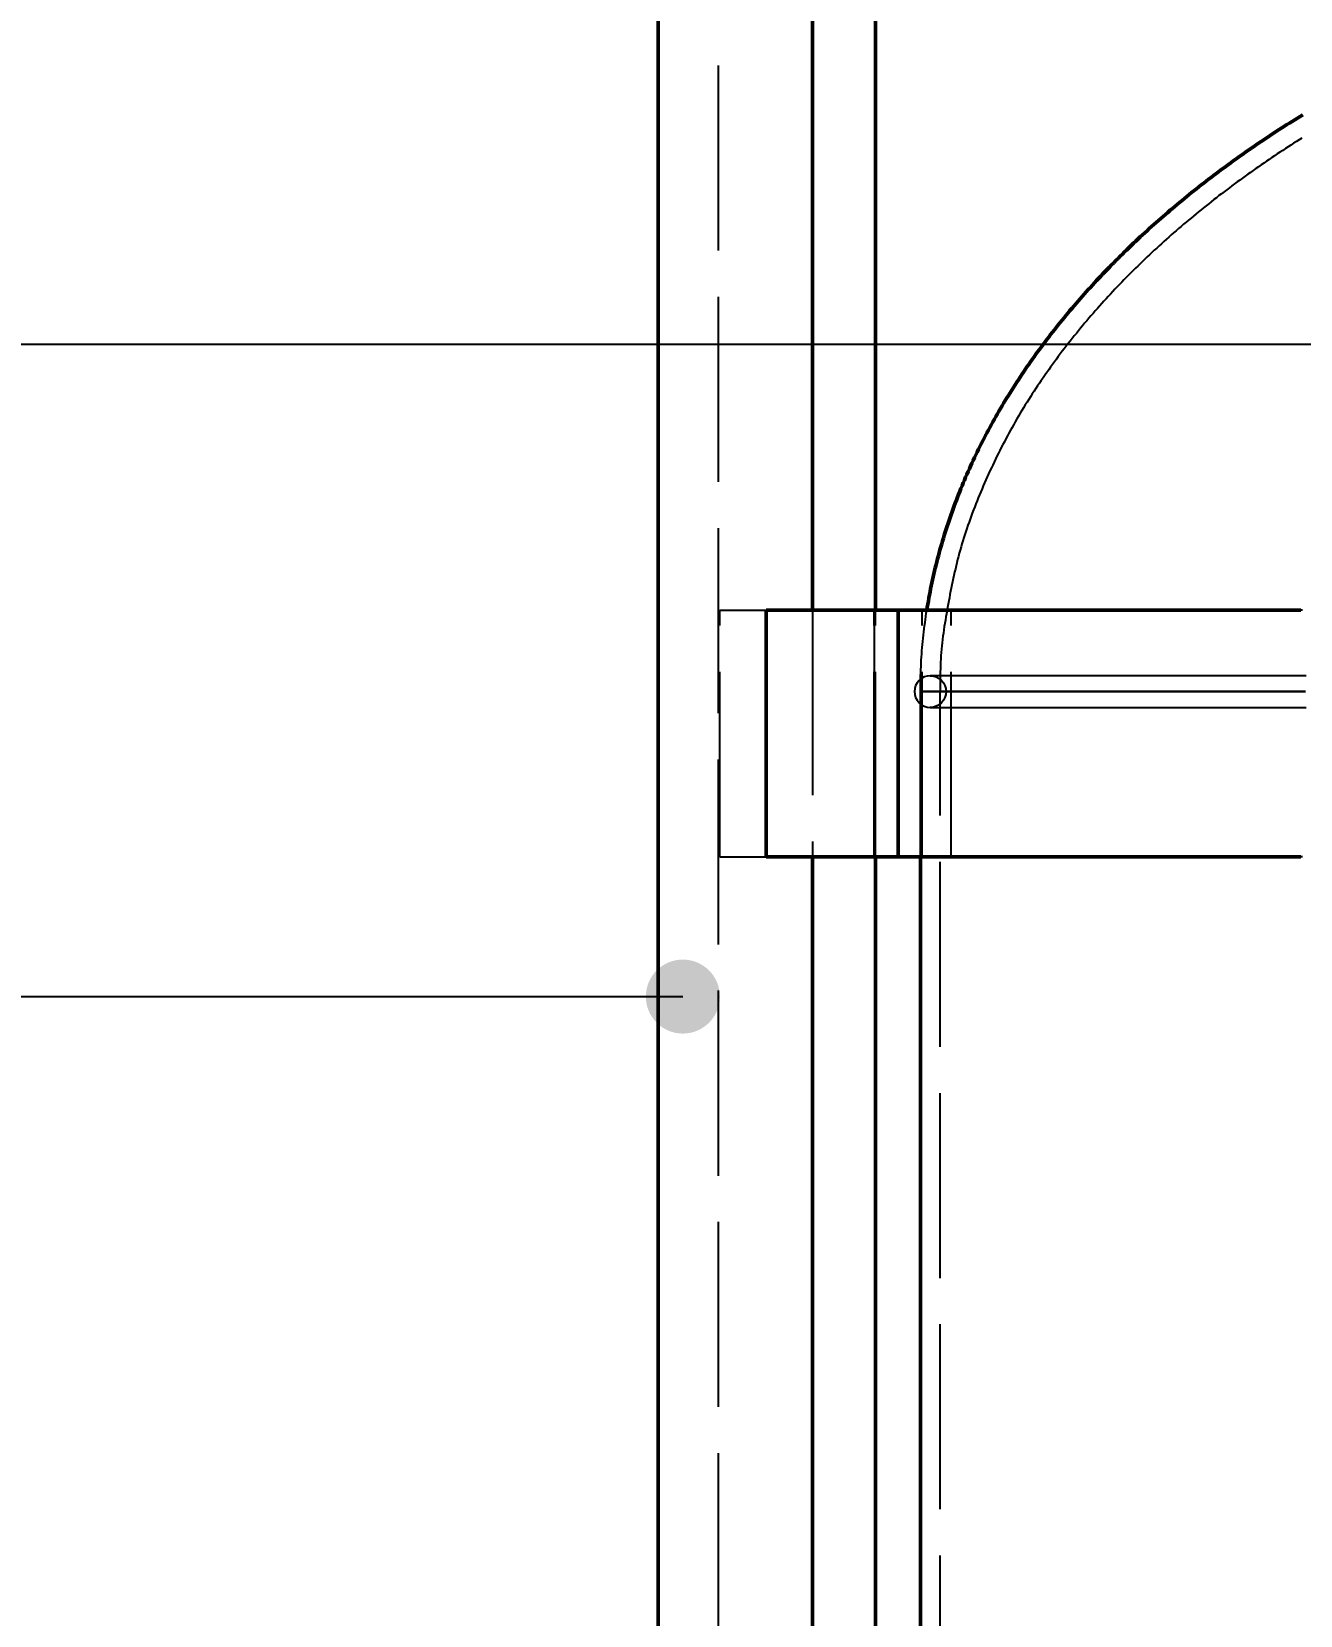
# Model space of a CAD drawing. Header units: millimetres. Extents: x 0 to 594, y 0 to 420.
# Drawn here: x 61.59 to 82.16, y 329.32 to 355 of the extents above; entities that cross this region are included whole.
import ezdxf

# ---------------------------------------------------------------- set-up
doc = ezdxf.new("R2010")
doc.units = ezdxf.units.MM
doc.linetypes.add('ISO02-TRAZOS', pattern=[3.75, 3, -0.75])
for name, color, linetype, lineweight in [('01-VISIBLE', 7, 'CONTINUOUS', 50), ('02-OCULTA', 4, 'ISO02-TRAZOS', 25), ('04-COTA', 3, 'CONTINUOUS', 25), ('08-FINA', 5, 'CONTINUOUS', 25)]:
    doc.layers.add(name, color=color, linetype=linetype, lineweight=lineweight)
doc.styles.add('ISO3098', font='isocpeur.ttf')
doc.dimstyles.new('FLAMA-ISO', dxfattribs={"dimtxt": 3.5, "dimasz": 3, "dimexe": 2, "dimexo": 1, "dimgap": 1, "dimtad": 1, "dimdec": 1, "dimtxsty": 'ISO3098', "dimcen": 2.5, "dimclrd": 3, "dimclre": 3, "dimclrt": 3, "dimazin": 3, "dimtfac": 1, "dimtmove": 0, "dimatfit": 3, "dimlwd": 25, "dimlwe": 25})

msp = doc.modelspace()

# ---------------------------------------------------------------- hatches: boundary and pattern name
at = {"layer": '08-FINA'}
h = msp.add_hatch(color=7, dxfattribs=at)
h.dxf.hatch_style = 1
edge = h.paths.add_edge_path()
edge.add_arc((72.15, 339.354), 0.6, 0, 360)

# ---------------------------------------------------------------- linework, layer by layer
at = {"layer": '01-VISIBLE'}
for p, q in [((75.27, 345.62), (75.27, 360.699)), ((71.75, 357.758), (71.75, 313.7)), ((74.25, 357.758), (74.25, 345.62)), ((73.5, 345.62), (75.639, 345.62)), ((73.5, 341.62), (73.5, 345.62)), ((75.639, 341.62), (75.639, 345.62)), ((73.5, 341.62), (75.639, 341.62)), ((74.25, 341.62), (74.25, 313.7)), ((75.27, 300.256), (75.27, 341.62)), ((76, 291.74), (76, 341.62))]:
    msp.add_line(p, q, dxfattribs=at)
for points in [[(76.104, 345.62), (76.112, 345.669), (76.12, 345.719), (76.129, 345.768), (76.138, 345.817), (76.147, 345.866), (76.156, 345.915), (76.166, 345.965), (76.176, 346.014), (76.186, 346.062), (76.197, 346.111), (76.208, 346.16), (76.219, 346.209), (76.23, 346.258), (76.242, 346.306), (76.254, 346.355), (76.266, 346.403), (76.278, 346.452), (76.291, 346.5), (76.304, 346.548), (76.317, 346.597), (76.331, 346.645), (76.345, 346.693), (76.359, 346.741), (76.373, 346.789), (76.388, 346.837), (76.402, 346.884), (76.418, 346.932), (76.433, 346.98), (76.449, 347.027), (76.464, 347.074), (76.481, 347.122), (76.497, 347.169), (76.514, 347.216), (76.531, 347.263), (76.548, 347.31), (76.565, 347.357), (76.583, 347.404), (76.601, 347.45), (76.619, 347.497), (76.637, 347.544), (76.656, 347.59), (76.675, 347.636), (76.694, 347.682), (76.714, 347.728), (76.733, 347.774), (76.753, 347.82), (76.773, 347.866), (76.794, 347.912), (76.814, 347.957), (76.835, 348.003), (76.856, 348.048), (76.877, 348.093), (76.899, 348.139), (76.921, 348.184), (76.942, 348.229), (76.965, 348.273), (76.987, 348.318), (77.01, 348.363), (77.033, 348.407), (77.056, 348.452), (77.079, 348.496), (77.102, 348.54), (77.126, 348.584), (77.15, 348.628), (77.174, 348.672), (77.199, 348.715), (77.223, 348.759), (77.248, 348.802), (77.273, 348.846), (77.298, 348.889), (77.324, 348.932), (77.349, 348.975), (77.375, 349.018), (77.401, 349.06), (77.427, 349.103), (77.454, 349.145), (77.48, 349.188), (77.507, 349.23), (77.534, 349.272), (77.561, 349.314), (77.588, 349.356), (77.616, 349.398), (77.644, 349.439), (77.672, 349.481), (77.7, 349.522), (77.728, 349.563), (77.756, 349.605), (77.785, 349.646), (77.814, 349.686), (77.843, 349.727), (77.872, 349.768), (77.901, 349.808), (77.931, 349.849), (77.961, 349.889), (77.99, 349.929), (78.02, 349.969), (78.051, 350.009), (78.081, 350.049), (78.111, 350.088), (78.142, 350.128), (78.173, 350.167), (78.204, 350.206), (78.235, 350.246), (78.266, 350.285), (78.298, 350.323), (78.329, 350.362), (78.361, 350.401), (78.393, 350.439), (78.425, 350.477), (78.458, 350.516), (78.49, 350.554), (78.523, 350.592), (78.555, 350.63), (78.588, 350.667), (78.621, 350.705), (78.654, 350.742), (78.688, 350.78), (78.721, 350.817), (78.755, 350.854), (78.788, 350.891), (78.822, 350.927), (78.856, 350.964), (78.89, 351.001), (78.925, 351.037), (78.959, 351.073), (78.994, 351.11), (79.028, 351.146), (79.063, 351.181), (79.098, 351.217), (79.133, 351.253), (79.168, 351.288), (79.204, 351.324), (79.239, 351.359), (79.275, 351.394), (79.31, 351.429), (79.346, 351.464), (79.382, 351.499), (79.418, 351.533), (79.454, 351.568), (79.491, 351.602), (79.527, 351.637), (79.564, 351.671), (79.6, 351.705), (79.637, 351.739), (79.674, 351.772), (79.711, 351.806), (79.748, 351.839), (79.785, 351.873), (79.823, 351.906), (79.86, 351.939), (79.898, 351.972), (79.936, 352.005), (79.973, 352.038), (80.011, 352.07), (80.049, 352.103), (80.087, 352.135), (80.126, 352.167), (80.164, 352.2), (80.202, 352.232), (80.241, 352.263), (80.28, 352.295), (80.318, 352.327), (80.357, 352.358), (80.396, 352.39), (80.435, 352.421), (80.474, 352.452), (80.513, 352.483), (80.553, 352.514), (80.592, 352.545), (80.632, 352.575), (80.671, 352.606), (80.711, 352.636), (80.751, 352.667), (80.791, 352.697), (80.831, 352.727), (80.871, 352.757), (80.911, 352.786), (80.951, 352.816), (80.992, 352.846), (81.032, 352.875), (81.072, 352.904), (81.113, 352.934), (81.154, 352.963), (81.195, 352.992), (81.235, 353.021), (81.276, 353.049), (81.317, 353.078), (81.358, 353.106), (81.4, 353.135), (81.441, 353.163), (81.482, 353.191), (81.524, 353.219), (81.565, 353.247), (81.607, 353.275), (81.648, 353.302), (81.69, 353.33), (81.732, 353.357), (81.774, 353.385), (81.816, 353.412), (81.858, 353.439), (81.9, 353.466), (81.942, 353.493), (81.984, 353.519), (82.027, 353.546), (82.069, 353.573), (82.112, 353.599), (82.154, 353.625), (82.197, 353.651)], [(75.639, 345.62), (75.69, 345.62), (75.74, 345.62), (75.79, 345.62), (75.84, 345.62), (75.89, 345.62), (75.941, 345.62), (75.991, 345.62), (76.041, 345.62), (76.091, 345.62), (76.141, 345.62), (76.192, 345.62), (76.242, 345.62), (76.292, 345.62), (76.342, 345.62), (76.393, 345.62), (76.443, 345.62), (76.493, 345.62), (76.543, 345.62), (76.593, 345.62), (76.644, 345.62), (76.694, 345.62), (76.744, 345.62), (76.794, 345.62), (76.844, 345.62), (76.895, 345.62), (76.945, 345.62), (76.995, 345.62), (77.045, 345.62), (77.096, 345.62), (77.146, 345.62), (77.196, 345.62), (77.246, 345.62), (77.296, 345.62), (77.347, 345.62), (77.397, 345.62), (77.447, 345.62), (77.497, 345.62), (77.547, 345.62), (77.598, 345.62), (77.648, 345.62), (77.698, 345.62), (77.748, 345.62), (77.799, 345.62), (77.849, 345.62), (77.899, 345.62), (77.949, 345.62), (77.999, 345.62), (78.05, 345.62), (78.1, 345.62), (78.15, 345.62), (78.2, 345.62), (78.25, 345.62), (78.301, 345.62), (78.351, 345.62), (78.401, 345.62), (78.451, 345.62), (78.502, 345.62), (78.552, 345.62), (78.602, 345.62), (78.652, 345.62), (78.702, 345.62), (78.753, 345.62), (78.803, 345.62), (78.853, 345.62), (78.903, 345.62), (78.953, 345.62), (79.004, 345.62), (79.054, 345.62), (79.104, 345.62), (79.154, 345.62), (79.205, 345.62), (79.255, 345.62), (79.305, 345.62), (79.355, 345.62), (79.405, 345.62), (79.456, 345.62), (79.506, 345.62), (79.556, 345.62), (79.606, 345.62), (79.657, 345.62), (79.707, 345.62), (79.757, 345.62), (79.807, 345.62), (79.857, 345.62), (79.908, 345.62), (79.958, 345.62), (80.008, 345.62), (80.058, 345.62), (80.108, 345.62), (80.159, 345.62), (80.209, 345.62), (80.259, 345.62), (80.309, 345.62), (80.36, 345.62), (80.41, 345.62), (80.46, 345.62), (80.51, 345.62), (80.56, 345.62), (80.611, 345.62), (80.661, 345.62), (80.711, 345.62), (80.761, 345.62), (80.811, 345.62), (80.862, 345.62), (80.912, 345.62), (80.962, 345.62), (81.012, 345.62), (81.063, 345.62), (81.113, 345.62), (81.163, 345.62), (81.213, 345.62), (81.263, 345.62), (81.314, 345.62), (81.364, 345.62), (81.414, 345.62), (81.464, 345.62), (81.514, 345.62), (81.565, 345.62), (81.615, 345.62), (81.665, 345.62), (81.715, 345.62), (81.766, 345.62), (81.816, 345.62), (81.866, 345.62), (81.916, 345.62), (81.966, 345.62), (82.017, 345.62), (82.067, 345.62), (82.117, 345.62), (82.167, 345.62)], [(75.639, 341.62), (75.69, 341.62), (75.74, 341.62), (75.79, 341.62), (75.84, 341.62), (75.89, 341.62), (75.941, 341.62), (75.991, 341.62), (76.041, 341.62), (76.091, 341.62), (76.142, 341.62), (76.192, 341.62), (76.242, 341.62), (76.292, 341.62), (76.342, 341.62), (76.393, 341.62), (76.443, 341.62), (76.493, 341.62), (76.543, 341.62), (76.594, 341.62), (76.644, 341.62), (76.694, 341.62), (76.744, 341.62), (76.795, 341.62), (76.845, 341.62), (76.895, 341.62), (76.945, 341.62), (76.995, 341.62), (77.046, 341.62), (77.096, 341.62), (77.146, 341.62), (77.196, 341.62), (77.247, 341.62), (77.297, 341.62), (77.347, 341.62), (77.397, 341.62), (77.447, 341.62), (77.498, 341.62), (77.548, 341.62), (77.598, 341.62), (77.648, 341.62), (77.699, 341.62), (77.749, 341.62), (77.799, 341.62), (77.849, 341.62), (77.9, 341.62), (77.95, 341.62), (78, 341.62), (78.05, 341.62), (78.1, 341.62), (78.151, 341.62), (78.201, 341.62), (78.251, 341.62), (78.301, 341.62), (78.352, 341.62), (78.402, 341.62), (78.452, 341.62), (78.502, 341.62), (78.552, 341.62), (78.603, 341.62), (78.653, 341.62), (78.703, 341.62), (78.753, 341.62), (78.804, 341.62), (78.854, 341.62), (78.904, 341.62), (78.954, 341.62), (79.005, 341.62), (79.055, 341.62), (79.105, 341.62), (79.155, 341.62), (79.205, 341.62), (79.256, 341.62), (79.306, 341.62), (79.356, 341.62), (79.406, 341.62), (79.457, 341.62), (79.507, 341.62), (79.557, 341.62), (79.607, 341.62), (79.657, 341.62), (79.708, 341.62), (79.758, 341.62), (79.808, 341.62), (79.858, 341.62), (79.909, 341.62), (79.959, 341.62), (80.009, 341.62), (80.059, 341.62), (80.11, 341.62), (80.16, 341.62), (80.21, 341.62), (80.26, 341.62), (80.31, 341.62), (80.361, 341.62), (80.411, 341.62), (80.461, 341.62), (80.511, 341.62), (80.562, 341.62), (80.612, 341.62), (80.662, 341.62), (80.712, 341.62), (80.762, 341.62), (80.813, 341.62), (80.863, 341.62), (80.913, 341.62), (80.963, 341.62), (81.014, 341.62), (81.064, 341.62), (81.114, 341.62), (81.164, 341.62), (81.215, 341.62), (81.265, 341.62), (81.315, 341.62), (81.365, 341.62), (81.415, 341.62), (81.466, 341.62), (81.516, 341.62), (81.566, 341.62), (81.616, 341.62), (81.667, 341.62), (81.717, 341.62), (81.767, 341.62), (81.817, 341.62), (81.867, 341.62), (81.918, 341.62), (81.968, 341.62), (82.018, 341.62), (82.068, 341.62), (82.119, 341.62), (82.169, 341.62)]]:
    msp.add_lwpolyline(points, dxfattribs=at)
at = {"layer": '02-OCULTA'}
for p, q in [((72.73, 287.7), (72.73, 361.398)), ((72.75, 345.62), (75.25, 345.62)), ((72.75, 345.62), (73.5, 345.62)), ((72.75, 341.62), (72.75, 345.62)), ((72.75, 341.62), (72.75, 345.62)), ((73.5, 341.62), (73.5, 345.62)), ((74.25, 345.62), (74.25, 341.62)), ((75.25, 345.62), (75.639, 345.62)), ((75.25, 345.62), (75.25, 341.62)), ((75.25, 341.62), (75.25, 345.62)), ((75.27, 341.62), (75.27, 345.62)), ((75.639, 341.62), (75.639, 345.62)), ((76.03, 341.62), (76.03, 345.62)), ((76.03, 341.62), (76.03, 345.62)), ((76.03, 345.62), (76.5, 345.62)), ((76.03, 345.62), (76.5, 345.62)), ((76.5, 341.62), (76.5, 345.62)), ((76.5, 341.62), (76.5, 345.62)), ((76, 341.62), (76, 344.3)), ((76.32, 267.29), (76.32, 344.3)), ((72.75, 341.62), (75.25, 341.62)), ((72.75, 341.62), (73.5, 341.62)), ((75.25, 341.62), (75.639, 341.62)), ((76.03, 341.62), (76.5, 341.62)), ((76.03, 341.62), (76.5, 341.62))]:
    msp.add_line(p, q, dxfattribs=at)
for points in [[(82.184, 353.275), (82.139, 353.247), (82.095, 353.219), (82.05, 353.19), (82.006, 353.162), (81.961, 353.133), (81.917, 353.104), (81.873, 353.075), (81.829, 353.046), (81.785, 353.017), (81.741, 352.988), (81.697, 352.958), (81.653, 352.929), (81.61, 352.899), (81.566, 352.869), (81.522, 352.839), (81.479, 352.809), (81.436, 352.779), (81.393, 352.748), (81.35, 352.718), (81.307, 352.687), (81.264, 352.656), (81.221, 352.625), (81.178, 352.594), (81.136, 352.563), (81.093, 352.532), (81.051, 352.5), (81.008, 352.469), (80.966, 352.437), (80.924, 352.405), (80.882, 352.373), (80.84, 352.341), (80.798, 352.308), (80.757, 352.276), (80.715, 352.243), (80.674, 352.211), (80.632, 352.178), (80.591, 352.145), (80.55, 352.112), (80.509, 352.078), (80.468, 352.045), (80.427, 352.011), (80.387, 351.978), (80.346, 351.944), (80.306, 351.91), (80.265, 351.876), (80.225, 351.841), (80.185, 351.807), (80.145, 351.772), (80.105, 351.738), (80.066, 351.703), (80.026, 351.668), (79.987, 351.633), (79.947, 351.597), (79.908, 351.562), (79.869, 351.527), (79.83, 351.491), (79.791, 351.455), (79.753, 351.419), (79.714, 351.383), (79.676, 351.347), (79.638, 351.31), (79.599, 351.274), (79.561, 351.237), (79.524, 351.2), (79.486, 351.163), (79.448, 351.126), (79.411, 351.089), (79.374, 351.051), (79.337, 351.013), (79.3, 350.976), (79.263, 350.938), (79.226, 350.9), (79.19, 350.862), (79.154, 350.823), (79.117, 350.785), (79.081, 350.746), (79.046, 350.707), (79.01, 350.668), (78.974, 350.629), (78.939, 350.59), (78.904, 350.551), (78.869, 350.511), (78.834, 350.472), (78.799, 350.432), (78.765, 350.392), (78.73, 350.352), (78.696, 350.311), (78.662, 350.271), (78.628, 350.231), (78.594, 350.19), (78.561, 350.149), (78.528, 350.108), (78.494, 350.067), (78.462, 350.026), (78.429, 349.984), (78.396, 349.943), (78.364, 349.901), (78.331, 349.859), (78.299, 349.817), (78.268, 349.775), (78.236, 349.733), (78.205, 349.69), (78.173, 349.648), (78.142, 349.605), (78.111, 349.562), (78.081, 349.519), (78.05, 349.476), (78.02, 349.433), (77.99, 349.389), (77.96, 349.346), (77.93, 349.302), (77.901, 349.258), (77.872, 349.214), (77.843, 349.17), (77.814, 349.126), (77.786, 349.081), (77.757, 349.037), (77.729, 348.992), (77.701, 348.947), (77.674, 348.902), (77.646, 348.857), (77.619, 348.812), (77.592, 348.766), (77.565, 348.721), (77.539, 348.675), (77.513, 348.629), (77.487, 348.583), (77.461, 348.537), (77.436, 348.491), (77.41, 348.444), (77.385, 348.398), (77.361, 348.351), (77.336, 348.304), (77.312, 348.257), (77.288, 348.21), (77.264, 348.163), (77.241, 348.116), (77.218, 348.068), (77.195, 348.021), (77.172, 347.973), (77.15, 347.925), (77.127, 347.877), (77.106, 347.829), (77.084, 347.781), (77.062, 347.733), (77.041, 347.685), (77.02, 347.636), (76.999, 347.588), (76.979, 347.539), (76.958, 347.49), (76.938, 347.441), (76.919, 347.392), (76.899, 347.343), (76.88, 347.294), (76.861, 347.245), (76.842, 347.195), (76.824, 347.146), (76.806, 347.096), (76.788, 347.046), (76.771, 346.996), (76.754, 346.946), (76.737, 346.896), (76.721, 346.846), (76.705, 346.796), (76.689, 346.745), (76.674, 346.695), (76.659, 346.644), (76.645, 346.593), (76.631, 346.542), (76.617, 346.491), (76.604, 346.44), (76.592, 346.389), (76.579, 346.337), (76.567, 346.286), (76.555, 346.235), (76.543, 346.183), (76.532, 346.132), (76.521, 346.08), (76.51, 346.028), (76.5, 345.976), (76.49, 345.925), (76.48, 345.873), (76.47, 345.821), (76.46, 345.769), (76.451, 345.717), (76.442, 345.665), (76.432, 345.613), (76.423, 345.561), (76.414, 345.509), (76.405, 345.457), (76.396, 345.405), (76.388, 345.353), (76.379, 345.3), (76.372, 345.248), (76.364, 345.196), (76.357, 345.144), (76.351, 345.091), (76.345, 345.039), (76.34, 344.986), (76.336, 344.933), (76.332, 344.881), (76.329, 344.828), (76.327, 344.775), (76.325, 344.722), (76.324, 344.67), (76.323, 344.617), (76.322, 344.564), (76.321, 344.511), (76.321, 344.458), (76.321, 344.406), (76.32, 344.353), (76.32, 344.3)], [(82.193, 345.62), (82.094, 345.62), (81.995, 345.62), (81.895, 345.62), (81.796, 345.62), (81.697, 345.62), (81.598, 345.62), (81.498, 345.62), (81.399, 345.62), (81.3, 345.62), (81.2, 345.62), (81.101, 345.62), (81.002, 345.62), (80.902, 345.62), (80.803, 345.62), (80.704, 345.62), (80.604, 345.62), (80.505, 345.62), (80.406, 345.62), (80.307, 345.62), (80.207, 345.62), (80.108, 345.62), (80.009, 345.62), (79.909, 345.62), (79.81, 345.62), (79.711, 345.62), (79.611, 345.62), (79.512, 345.62), (79.413, 345.62), (79.314, 345.62), (79.214, 345.62), (79.115, 345.62), (79.016, 345.62), (78.916, 345.62), (78.817, 345.62), (78.718, 345.62), (78.618, 345.62), (78.519, 345.62), (78.42, 345.62), (78.32, 345.62), (78.221, 345.62), (78.122, 345.62), (78.023, 345.62), (77.923, 345.62), (77.824, 345.62), (77.725, 345.62), (77.625, 345.62), (77.526, 345.62), (77.427, 345.62), (77.327, 345.62), (77.228, 345.62), (77.129, 345.62), (77.03, 345.62), (76.93, 345.62), (76.831, 345.62), (76.732, 345.62), (76.632, 345.62), (76.533, 345.62), (76.434, 345.62), (76.334, 345.62), (76.235, 345.62), (76.136, 345.62), (76.037, 345.62), (75.937, 345.62), (75.838, 345.62), (75.739, 345.62), (75.639, 345.62)], [(76, 344.3), (76, 344.351), (76, 344.402), (76.001, 344.453), (76.002, 344.504), (76.004, 344.555), (76.005, 344.606), (76.007, 344.657), (76.01, 344.708), (76.012, 344.759), (76.015, 344.809), (76.018, 344.86), (76.022, 344.911), (76.026, 344.962), (76.03, 345.013), (76.035, 345.064), (76.039, 345.114), (76.044, 345.165), (76.05, 345.216), (76.056, 345.266), (76.062, 345.317), (76.068, 345.368), (76.075, 345.418), (76.081, 345.469), (76.089, 345.519), (76.096, 345.57), (76.104, 345.62)], [(76.03, 345.62), (76.127, 345.62), (76.225, 345.62), (76.322, 345.62), (76.419, 345.62), (76.517, 345.62), (76.614, 345.62), (76.712, 345.62), (76.809, 345.62), (76.906, 345.62), (77.004, 345.62), (77.101, 345.62), (77.198, 345.62), (77.296, 345.62), (77.393, 345.62), (77.49, 345.62), (77.588, 345.62), (77.685, 345.62), (77.782, 345.62), (77.88, 345.62), (77.977, 345.62), (78.074, 345.62), (78.172, 345.62), (78.269, 345.62), (78.366, 345.62), (78.464, 345.62), (78.561, 345.62), (78.659, 345.62), (78.756, 345.62), (78.853, 345.62), (78.951, 345.62), (79.048, 345.62), (79.145, 345.62), (79.243, 345.62), (79.34, 345.62), (79.437, 345.62), (79.535, 345.62), (79.632, 345.62), (79.729, 345.62), (79.827, 345.62), (79.924, 345.62), (80.021, 345.62), (80.119, 345.62), (80.216, 345.62), (80.313, 345.62), (80.411, 345.62), (80.508, 345.62), (80.606, 345.62), (80.703, 345.62), (80.8, 345.62), (80.898, 345.62), (80.995, 345.62), (81.092, 345.62), (81.19, 345.62), (81.287, 345.62), (81.384, 345.62), (81.482, 345.62), (81.579, 345.62), (81.676, 345.62), (81.774, 345.62), (81.871, 345.62), (81.968, 345.62), (82.066, 345.62), (82.163, 345.62)], [(82.163, 345.62), (82.066, 345.62), (81.968, 345.62), (81.871, 345.62), (81.774, 345.62), (81.676, 345.62), (81.579, 345.62), (81.482, 345.62), (81.384, 345.62), (81.287, 345.62), (81.19, 345.62), (81.092, 345.62), (80.995, 345.62), (80.898, 345.62), (80.8, 345.62), (80.703, 345.62), (80.606, 345.62), (80.508, 345.62), (80.411, 345.62), (80.313, 345.62), (80.216, 345.62), (80.119, 345.62), (80.021, 345.62), (79.924, 345.62), (79.827, 345.62), (79.729, 345.62), (79.632, 345.62), (79.535, 345.62), (79.437, 345.62), (79.34, 345.62), (79.243, 345.62), (79.145, 345.62), (79.048, 345.62), (78.951, 345.62), (78.853, 345.62), (78.756, 345.62), (78.659, 345.62), (78.561, 345.62), (78.464, 345.62), (78.366, 345.62), (78.269, 345.62), (78.172, 345.62), (78.074, 345.62), (77.977, 345.62), (77.88, 345.62), (77.782, 345.62), (77.685, 345.62), (77.588, 345.62), (77.49, 345.62), (77.393, 345.62), (77.296, 345.62), (77.198, 345.62), (77.101, 345.62), (77.004, 345.62), (76.906, 345.62), (76.809, 345.62), (76.712, 345.62), (76.614, 345.62), (76.517, 345.62), (76.419, 345.62), (76.322, 345.62), (76.225, 345.62), (76.127, 345.62), (76.03, 345.62)], [(76.16, 344.556), (76.11, 344.551), (76.062, 344.537), (76.018, 344.513), (75.979, 344.481), (75.947, 344.442), (75.923, 344.398), (75.909, 344.35), (75.904, 344.3)], [(82.252, 344.556), (82.155, 344.556), (82.059, 344.556), (81.962, 344.556), (81.865, 344.556), (81.769, 344.556), (81.672, 344.556), (81.575, 344.556), (81.478, 344.556), (81.382, 344.556), (81.285, 344.556), (81.188, 344.556), (81.092, 344.556), (80.995, 344.556), (80.898, 344.556), (80.802, 344.556), (80.705, 344.556), (80.608, 344.556), (80.511, 344.556), (80.415, 344.556), (80.318, 344.556), (80.221, 344.556), (80.125, 344.556), (80.028, 344.556), (79.931, 344.556), (79.835, 344.556), (79.738, 344.556), (79.641, 344.556), (79.544, 344.556), (79.448, 344.556), (79.351, 344.556), (79.254, 344.556), (79.158, 344.556), (79.061, 344.556), (78.964, 344.556), (78.868, 344.556), (78.771, 344.556), (78.674, 344.556), (78.578, 344.556), (78.481, 344.556), (78.384, 344.556), (78.287, 344.556), (78.191, 344.556), (78.094, 344.556), (77.997, 344.556), (77.901, 344.556), (77.804, 344.556), (77.707, 344.556), (77.611, 344.556), (77.514, 344.556), (77.417, 344.556), (77.32, 344.556), (77.224, 344.556), (77.127, 344.556), (77.03, 344.556), (76.934, 344.556), (76.837, 344.556), (76.74, 344.556), (76.643, 344.556), (76.547, 344.556), (76.45, 344.556), (76.353, 344.556), (76.257, 344.556), (76.16, 344.556)], [(82.252, 344.556), (82.155, 344.556), (82.059, 344.556), (81.962, 344.556), (81.865, 344.556), (81.769, 344.556), (81.672, 344.556), (81.575, 344.556), (81.478, 344.556), (81.382, 344.556), (81.285, 344.556), (81.188, 344.556), (81.092, 344.556), (80.995, 344.556), (80.898, 344.556), (80.802, 344.556), (80.705, 344.556), (80.608, 344.556), (80.511, 344.556), (80.415, 344.556), (80.318, 344.556), (80.221, 344.556), (80.125, 344.556), (80.028, 344.556), (79.931, 344.556), (79.835, 344.556), (79.738, 344.556), (79.641, 344.556), (79.544, 344.556), (79.448, 344.556), (79.351, 344.556), (79.254, 344.556), (79.158, 344.556), (79.061, 344.556), (78.964, 344.556), (78.868, 344.556), (78.771, 344.556), (78.674, 344.556), (78.578, 344.556), (78.481, 344.556), (78.384, 344.556), (78.287, 344.556), (78.191, 344.556), (78.094, 344.556), (77.997, 344.556), (77.901, 344.556), (77.804, 344.556), (77.707, 344.556), (77.611, 344.556), (77.514, 344.556), (77.417, 344.556), (77.32, 344.556), (77.224, 344.556), (77.127, 344.556), (77.03, 344.556), (76.934, 344.556), (76.837, 344.556), (76.74, 344.556), (76.643, 344.556), (76.547, 344.556), (76.45, 344.556), (76.353, 344.556), (76.257, 344.556), (76.16, 344.556)], [(76.16, 344.556), (76.21, 344.551), (76.258, 344.537), (76.302, 344.513), (76.341, 344.481), (76.373, 344.442), (76.397, 344.398), (76.411, 344.35), (76.416, 344.3), (76.411, 344.25), (76.397, 344.202), (76.373, 344.158), (76.341, 344.119), (76.302, 344.087), (76.258, 344.063), (76.21, 344.049), (76.16, 344.044)], [(75.904, 344.3), (75.909, 344.25), (75.923, 344.202), (75.947, 344.158), (75.979, 344.119), (76.018, 344.087), (76.062, 344.063), (76.11, 344.049), (76.16, 344.044)], [(82.24, 344.3), (82.142, 344.3), (82.045, 344.3), (81.948, 344.3), (81.85, 344.3), (81.752, 344.3), (81.655, 344.3), (81.558, 344.3), (81.46, 344.3), (81.362, 344.3), (81.265, 344.3), (81.168, 344.3), (81.07, 344.3), (80.972, 344.3), (80.875, 344.3), (80.778, 344.3), (80.68, 344.3), (80.582, 344.3), (80.485, 344.3), (80.387, 344.3), (80.29, 344.3), (80.192, 344.3), (80.095, 344.3), (79.998, 344.3), (79.9, 344.3), (79.802, 344.3), (79.705, 344.3), (79.608, 344.3), (79.51, 344.3), (79.412, 344.3), (79.315, 344.3), (79.218, 344.3), (79.12, 344.3), (79.023, 344.3), (78.925, 344.3), (78.828, 344.3), (78.73, 344.3), (78.632, 344.3), (78.535, 344.3), (78.438, 344.3), (78.34, 344.3), (78.242, 344.3), (78.145, 344.3), (78.047, 344.3), (77.95, 344.3), (77.852, 344.3), (77.755, 344.3), (77.657, 344.3), (77.56, 344.3), (77.463, 344.3), (77.365, 344.3), (77.267, 344.3), (77.17, 344.3), (77.072, 344.3), (76.975, 344.3), (76.877, 344.3), (76.78, 344.3), (76.683, 344.3), (76.585, 344.3), (76.487, 344.3), (76.39, 344.3), (76.293, 344.3), (76.195, 344.3), (76.097, 344.3), (76, 344.3)], [(76, 344.3), (76.097, 344.3), (76.195, 344.3), (76.293, 344.3), (76.39, 344.3), (76.487, 344.3), (76.585, 344.3), (76.683, 344.3), (76.78, 344.3), (76.877, 344.3), (76.975, 344.3), (77.072, 344.3), (77.17, 344.3), (77.267, 344.3), (77.365, 344.3), (77.463, 344.3), (77.56, 344.3), (77.657, 344.3), (77.755, 344.3), (77.852, 344.3), (77.95, 344.3), (78.047, 344.3), (78.145, 344.3), (78.242, 344.3), (78.34, 344.3), (78.438, 344.3), (78.535, 344.3), (78.632, 344.3), (78.73, 344.3), (78.828, 344.3), (78.925, 344.3), (79.023, 344.3), (79.12, 344.3), (79.218, 344.3), (79.315, 344.3), (79.412, 344.3), (79.51, 344.3), (79.608, 344.3), (79.705, 344.3), (79.802, 344.3), (79.9, 344.3), (79.998, 344.3), (80.095, 344.3), (80.192, 344.3), (80.29, 344.3), (80.387, 344.3), (80.485, 344.3), (80.582, 344.3), (80.68, 344.3), (80.778, 344.3), (80.875, 344.3), (80.972, 344.3), (81.07, 344.3), (81.168, 344.3), (81.265, 344.3), (81.362, 344.3), (81.46, 344.3), (81.558, 344.3), (81.655, 344.3), (81.752, 344.3), (81.85, 344.3), (81.948, 344.3), (82.045, 344.3), (82.142, 344.3), (82.24, 344.3)], [(82.24, 344.3), (82.142, 344.3), (82.045, 344.3), (81.948, 344.3), (81.85, 344.3), (81.752, 344.3), (81.655, 344.3), (81.558, 344.3), (81.46, 344.3), (81.362, 344.3), (81.265, 344.3), (81.168, 344.3), (81.07, 344.3), (80.972, 344.3), (80.875, 344.3), (80.778, 344.3), (80.68, 344.3), (80.582, 344.3), (80.485, 344.3), (80.387, 344.3), (80.29, 344.3), (80.192, 344.3), (80.095, 344.3), (79.998, 344.3), (79.9, 344.3), (79.802, 344.3), (79.705, 344.3), (79.608, 344.3), (79.51, 344.3), (79.412, 344.3), (79.315, 344.3), (79.218, 344.3), (79.12, 344.3), (79.023, 344.3), (78.925, 344.3), (78.828, 344.3), (78.73, 344.3), (78.632, 344.3), (78.535, 344.3), (78.438, 344.3), (78.34, 344.3), (78.242, 344.3), (78.145, 344.3), (78.047, 344.3), (77.95, 344.3), (77.852, 344.3), (77.755, 344.3), (77.657, 344.3), (77.56, 344.3), (77.463, 344.3), (77.365, 344.3), (77.267, 344.3), (77.17, 344.3), (77.072, 344.3), (76.975, 344.3), (76.877, 344.3), (76.78, 344.3), (76.683, 344.3), (76.585, 344.3), (76.487, 344.3), (76.39, 344.3), (76.293, 344.3), (76.195, 344.3), (76.097, 344.3), (76, 344.3)], [(76, 344.3), (76.097, 344.3), (76.195, 344.3), (76.293, 344.3), (76.39, 344.3), (76.487, 344.3), (76.585, 344.3), (76.683, 344.3), (76.78, 344.3), (76.877, 344.3), (76.975, 344.3), (77.072, 344.3), (77.17, 344.3), (77.267, 344.3), (77.365, 344.3), (77.463, 344.3), (77.56, 344.3), (77.657, 344.3), (77.755, 344.3), (77.852, 344.3), (77.95, 344.3), (78.047, 344.3), (78.145, 344.3), (78.242, 344.3), (78.34, 344.3), (78.438, 344.3), (78.535, 344.3), (78.632, 344.3), (78.73, 344.3), (78.828, 344.3), (78.925, 344.3), (79.023, 344.3), (79.12, 344.3), (79.218, 344.3), (79.315, 344.3), (79.412, 344.3), (79.51, 344.3), (79.608, 344.3), (79.705, 344.3), (79.802, 344.3), (79.9, 344.3), (79.998, 344.3), (80.095, 344.3), (80.192, 344.3), (80.29, 344.3), (80.387, 344.3), (80.485, 344.3), (80.582, 344.3), (80.68, 344.3), (80.778, 344.3), (80.875, 344.3), (80.972, 344.3), (81.07, 344.3), (81.168, 344.3), (81.265, 344.3), (81.362, 344.3), (81.46, 344.3), (81.558, 344.3), (81.655, 344.3), (81.752, 344.3), (81.85, 344.3), (81.948, 344.3), (82.045, 344.3), (82.142, 344.3), (82.24, 344.3)], [(82.17, 344.3), (82.074, 344.3), (81.978, 344.3), (81.882, 344.3), (81.786, 344.3), (81.69, 344.3), (81.594, 344.3), (81.499, 344.3), (81.403, 344.3), (81.307, 344.3), (81.211, 344.3), (81.115, 344.3), (81.019, 344.3), (80.923, 344.3), (80.827, 344.3), (80.731, 344.3), (80.635, 344.3), (80.54, 344.3), (80.444, 344.3), (80.348, 344.3), (80.252, 344.3), (80.156, 344.3), (80.06, 344.3), (79.964, 344.3), (79.868, 344.3), (79.772, 344.3), (79.677, 344.3), (79.581, 344.3), (79.485, 344.3), (79.389, 344.3), (79.293, 344.3), (79.197, 344.3), (79.101, 344.3), (79.005, 344.3), (78.909, 344.3), (78.813, 344.3), (78.718, 344.3), (78.622, 344.3), (78.526, 344.3), (78.43, 344.3), (78.334, 344.3), (78.238, 344.3), (78.142, 344.3), (78.046, 344.3), (77.95, 344.3), (77.854, 344.3), (77.758, 344.3), (77.663, 344.3), (77.567, 344.3), (77.471, 344.3), (77.375, 344.3), (77.279, 344.3), (77.183, 344.3), (77.087, 344.3), (76.991, 344.3), (76.895, 344.3), (76.799, 344.3), (76.704, 344.3), (76.608, 344.3), (76.512, 344.3), (76.416, 344.3), (76.32, 344.3)], [(76.32, 344.3), (76.416, 344.3), (76.512, 344.3), (76.608, 344.3), (76.704, 344.3), (76.799, 344.3), (76.895, 344.3), (76.991, 344.3), (77.087, 344.3), (77.183, 344.3), (77.279, 344.3), (77.375, 344.3), (77.471, 344.3), (77.567, 344.3), (77.663, 344.3), (77.758, 344.3), (77.854, 344.3), (77.95, 344.3), (78.046, 344.3), (78.142, 344.3), (78.238, 344.3), (78.334, 344.3), (78.43, 344.3), (78.526, 344.3), (78.622, 344.3), (78.718, 344.3), (78.813, 344.3), (78.909, 344.3), (79.005, 344.3), (79.101, 344.3), (79.197, 344.3), (79.293, 344.3), (79.389, 344.3), (79.485, 344.3), (79.581, 344.3), (79.677, 344.3), (79.772, 344.3), (79.868, 344.3), (79.964, 344.3), (80.06, 344.3), (80.156, 344.3), (80.252, 344.3), (80.348, 344.3), (80.444, 344.3), (80.54, 344.3), (80.635, 344.3), (80.731, 344.3), (80.827, 344.3), (80.923, 344.3), (81.019, 344.3), (81.115, 344.3), (81.211, 344.3), (81.307, 344.3), (81.403, 344.3), (81.499, 344.3), (81.594, 344.3), (81.69, 344.3), (81.786, 344.3), (81.882, 344.3), (81.978, 344.3), (82.074, 344.3), (82.17, 344.3)], [(82.17, 344.3), (82.074, 344.3), (81.978, 344.3), (81.882, 344.3), (81.786, 344.3), (81.69, 344.3), (81.594, 344.3), (81.499, 344.3), (81.403, 344.3), (81.307, 344.3), (81.211, 344.3), (81.115, 344.3), (81.019, 344.3), (80.923, 344.3), (80.827, 344.3), (80.731, 344.3), (80.635, 344.3), (80.54, 344.3), (80.444, 344.3), (80.348, 344.3), (80.252, 344.3), (80.156, 344.3), (80.06, 344.3), (79.964, 344.3), (79.868, 344.3), (79.772, 344.3), (79.677, 344.3), (79.581, 344.3), (79.485, 344.3), (79.389, 344.3), (79.293, 344.3), (79.197, 344.3), (79.101, 344.3), (79.005, 344.3), (78.909, 344.3), (78.813, 344.3), (78.718, 344.3), (78.622, 344.3), (78.526, 344.3), (78.43, 344.3), (78.334, 344.3), (78.238, 344.3), (78.142, 344.3), (78.046, 344.3), (77.95, 344.3), (77.854, 344.3), (77.758, 344.3), (77.663, 344.3), (77.567, 344.3), (77.471, 344.3), (77.375, 344.3), (77.279, 344.3), (77.183, 344.3), (77.087, 344.3), (76.991, 344.3), (76.895, 344.3), (76.799, 344.3), (76.704, 344.3), (76.608, 344.3), (76.512, 344.3), (76.416, 344.3), (76.32, 344.3)], [(76.32, 344.3), (76.416, 344.3), (76.512, 344.3), (76.608, 344.3), (76.704, 344.3), (76.799, 344.3), (76.895, 344.3), (76.991, 344.3), (77.087, 344.3), (77.183, 344.3), (77.279, 344.3), (77.375, 344.3), (77.471, 344.3), (77.567, 344.3), (77.663, 344.3), (77.758, 344.3), (77.854, 344.3), (77.95, 344.3), (78.046, 344.3), (78.142, 344.3), (78.238, 344.3), (78.334, 344.3), (78.43, 344.3), (78.526, 344.3), (78.622, 344.3), (78.718, 344.3), (78.813, 344.3), (78.909, 344.3), (79.005, 344.3), (79.101, 344.3), (79.197, 344.3), (79.293, 344.3), (79.389, 344.3), (79.485, 344.3), (79.581, 344.3), (79.677, 344.3), (79.772, 344.3), (79.868, 344.3), (79.964, 344.3), (80.06, 344.3), (80.156, 344.3), (80.252, 344.3), (80.348, 344.3), (80.444, 344.3), (80.54, 344.3), (80.635, 344.3), (80.731, 344.3), (80.827, 344.3), (80.923, 344.3), (81.019, 344.3), (81.115, 344.3), (81.211, 344.3), (81.307, 344.3), (81.403, 344.3), (81.499, 344.3), (81.594, 344.3), (81.69, 344.3), (81.786, 344.3), (81.882, 344.3), (81.978, 344.3), (82.074, 344.3), (82.17, 344.3)], [(76.16, 344.044), (76.257, 344.044), (76.353, 344.044), (76.45, 344.044), (76.547, 344.044), (76.643, 344.044), (76.74, 344.044), (76.837, 344.044), (76.934, 344.044), (77.03, 344.044), (77.127, 344.044), (77.224, 344.044), (77.32, 344.044), (77.417, 344.044), (77.514, 344.044), (77.611, 344.044), (77.707, 344.044), (77.804, 344.044), (77.901, 344.044), (77.997, 344.044), (78.094, 344.044), (78.191, 344.044), (78.287, 344.044), (78.384, 344.044), (78.481, 344.044), (78.578, 344.044), (78.674, 344.044), (78.771, 344.044), (78.868, 344.044), (78.964, 344.044), (79.061, 344.044), (79.158, 344.044), (79.254, 344.044), (79.351, 344.044), (79.448, 344.044), (79.544, 344.044), (79.641, 344.044), (79.738, 344.044), (79.835, 344.044), (79.931, 344.044), (80.028, 344.044), (80.125, 344.044), (80.221, 344.044), (80.318, 344.044), (80.415, 344.044), (80.511, 344.044), (80.608, 344.044), (80.705, 344.044), (80.802, 344.044), (80.898, 344.044), (80.995, 344.044), (81.092, 344.044), (81.188, 344.044), (81.285, 344.044), (81.382, 344.044), (81.478, 344.044), (81.575, 344.044), (81.672, 344.044), (81.769, 344.044), (81.865, 344.044), (81.962, 344.044), (82.059, 344.044), (82.155, 344.044), (82.252, 344.044)], [(76.16, 344.044), (76.257, 344.044), (76.353, 344.044), (76.45, 344.044), (76.547, 344.044), (76.643, 344.044), (76.74, 344.044), (76.837, 344.044), (76.934, 344.044), (77.03, 344.044), (77.127, 344.044), (77.224, 344.044), (77.32, 344.044), (77.417, 344.044), (77.514, 344.044), (77.611, 344.044), (77.707, 344.044), (77.804, 344.044), (77.901, 344.044), (77.997, 344.044), (78.094, 344.044), (78.191, 344.044), (78.287, 344.044), (78.384, 344.044), (78.481, 344.044), (78.578, 344.044), (78.674, 344.044), (78.771, 344.044), (78.868, 344.044), (78.964, 344.044), (79.061, 344.044), (79.158, 344.044), (79.254, 344.044), (79.351, 344.044), (79.448, 344.044), (79.544, 344.044), (79.641, 344.044), (79.738, 344.044), (79.835, 344.044), (79.931, 344.044), (80.028, 344.044), (80.125, 344.044), (80.221, 344.044), (80.318, 344.044), (80.415, 344.044), (80.511, 344.044), (80.608, 344.044), (80.705, 344.044), (80.802, 344.044), (80.898, 344.044), (80.995, 344.044), (81.092, 344.044), (81.188, 344.044), (81.285, 344.044), (81.382, 344.044), (81.478, 344.044), (81.575, 344.044), (81.672, 344.044), (81.769, 344.044), (81.865, 344.044), (81.962, 344.044), (82.059, 344.044), (82.155, 344.044), (82.252, 344.044)], [(82.193, 341.62), (82.094, 341.62), (81.995, 341.62), (81.895, 341.62), (81.796, 341.62), (81.697, 341.62), (81.598, 341.62), (81.498, 341.62), (81.399, 341.62), (81.3, 341.62), (81.2, 341.62), (81.101, 341.62), (81.002, 341.62), (80.902, 341.62), (80.803, 341.62), (80.704, 341.62), (80.604, 341.62), (80.505, 341.62), (80.406, 341.62), (80.307, 341.62), (80.207, 341.62), (80.108, 341.62), (80.009, 341.62), (79.909, 341.62), (79.81, 341.62), (79.711, 341.62), (79.611, 341.62), (79.512, 341.62), (79.413, 341.62), (79.314, 341.62), (79.214, 341.62), (79.115, 341.62), (79.016, 341.62), (78.916, 341.62), (78.817, 341.62), (78.718, 341.62), (78.618, 341.62), (78.519, 341.62), (78.42, 341.62), (78.32, 341.62), (78.221, 341.62), (78.122, 341.62), (78.023, 341.62), (77.923, 341.62), (77.824, 341.62), (77.725, 341.62), (77.625, 341.62), (77.526, 341.62), (77.427, 341.62), (77.327, 341.62), (77.228, 341.62), (77.129, 341.62), (77.03, 341.62), (76.93, 341.62), (76.831, 341.62), (76.732, 341.62), (76.632, 341.62), (76.533, 341.62), (76.434, 341.62), (76.334, 341.62), (76.235, 341.62), (76.136, 341.62), (76.037, 341.62), (75.937, 341.62), (75.838, 341.62), (75.739, 341.62), (75.639, 341.62)], [(76.03, 341.62), (76.127, 341.62), (76.225, 341.62), (76.322, 341.62), (76.419, 341.62), (76.517, 341.62), (76.614, 341.62), (76.712, 341.62), (76.809, 341.62), (76.906, 341.62), (77.004, 341.62), (77.101, 341.62), (77.198, 341.62), (77.296, 341.62), (77.393, 341.62), (77.49, 341.62), (77.588, 341.62), (77.685, 341.62), (77.782, 341.62), (77.88, 341.62), (77.977, 341.62), (78.074, 341.62), (78.172, 341.62), (78.269, 341.62), (78.366, 341.62), (78.464, 341.62), (78.561, 341.62), (78.659, 341.62), (78.756, 341.62), (78.853, 341.62), (78.951, 341.62), (79.048, 341.62), (79.145, 341.62), (79.243, 341.62), (79.34, 341.62), (79.437, 341.62), (79.535, 341.62), (79.632, 341.62), (79.729, 341.62), (79.827, 341.62), (79.924, 341.62), (80.021, 341.62), (80.119, 341.62), (80.216, 341.62), (80.313, 341.62), (80.411, 341.62), (80.508, 341.62), (80.606, 341.62), (80.703, 341.62), (80.8, 341.62), (80.898, 341.62), (80.995, 341.62), (81.092, 341.62), (81.19, 341.62), (81.287, 341.62), (81.384, 341.62), (81.482, 341.62), (81.579, 341.62), (81.676, 341.62), (81.774, 341.62), (81.871, 341.62), (81.968, 341.62), (82.066, 341.62), (82.163, 341.62)], [(82.163, 341.62), (82.066, 341.62), (81.968, 341.62), (81.871, 341.62), (81.774, 341.62), (81.676, 341.62), (81.579, 341.62), (81.482, 341.62), (81.384, 341.62), (81.287, 341.62), (81.19, 341.62), (81.092, 341.62), (80.995, 341.62), (80.898, 341.62), (80.8, 341.62), (80.703, 341.62), (80.606, 341.62), (80.508, 341.62), (80.411, 341.62), (80.313, 341.62), (80.216, 341.62), (80.119, 341.62), (80.021, 341.62), (79.924, 341.62), (79.827, 341.62), (79.729, 341.62), (79.632, 341.62), (79.535, 341.62), (79.437, 341.62), (79.34, 341.62), (79.243, 341.62), (79.145, 341.62), (79.048, 341.62), (78.951, 341.62), (78.853, 341.62), (78.756, 341.62), (78.659, 341.62), (78.561, 341.62), (78.464, 341.62), (78.366, 341.62), (78.269, 341.62), (78.172, 341.62), (78.074, 341.62), (77.977, 341.62), (77.88, 341.62), (77.782, 341.62), (77.685, 341.62), (77.588, 341.62), (77.49, 341.62), (77.393, 341.62), (77.296, 341.62), (77.198, 341.62), (77.101, 341.62), (77.004, 341.62), (76.906, 341.62), (76.809, 341.62), (76.712, 341.62), (76.614, 341.62), (76.517, 341.62), (76.419, 341.62), (76.322, 341.62), (76.225, 341.62), (76.127, 341.62), (76.03, 341.62)]]:
    msp.add_lwpolyline(points, dxfattribs=at)
at = {"layer": '08-FINA'}
for p, q in [((35, 349.933), (86.725, 349.933)), ((35, 339.354), (72.15, 339.354))]:
    msp.add_line(p, q, dxfattribs=at)

# ---------------------------------------------------------------- dimensions: what is measured, and where the dimension line sits
at = {"layer": '04-COTA'}
for base, p1, p2 in [((42, 250), (64, 250), (64, 390)), ((53, 250), (76, 250), (92.5, 360.518))]:
    msp.add_linear_dim(base=base, p1=p1, p2=p2, angle=90, dimstyle='FLAMA-ISO', override={"dimlfac": 10}, dxfattribs=at).render()

doc.saveas('drawing.dxf')
